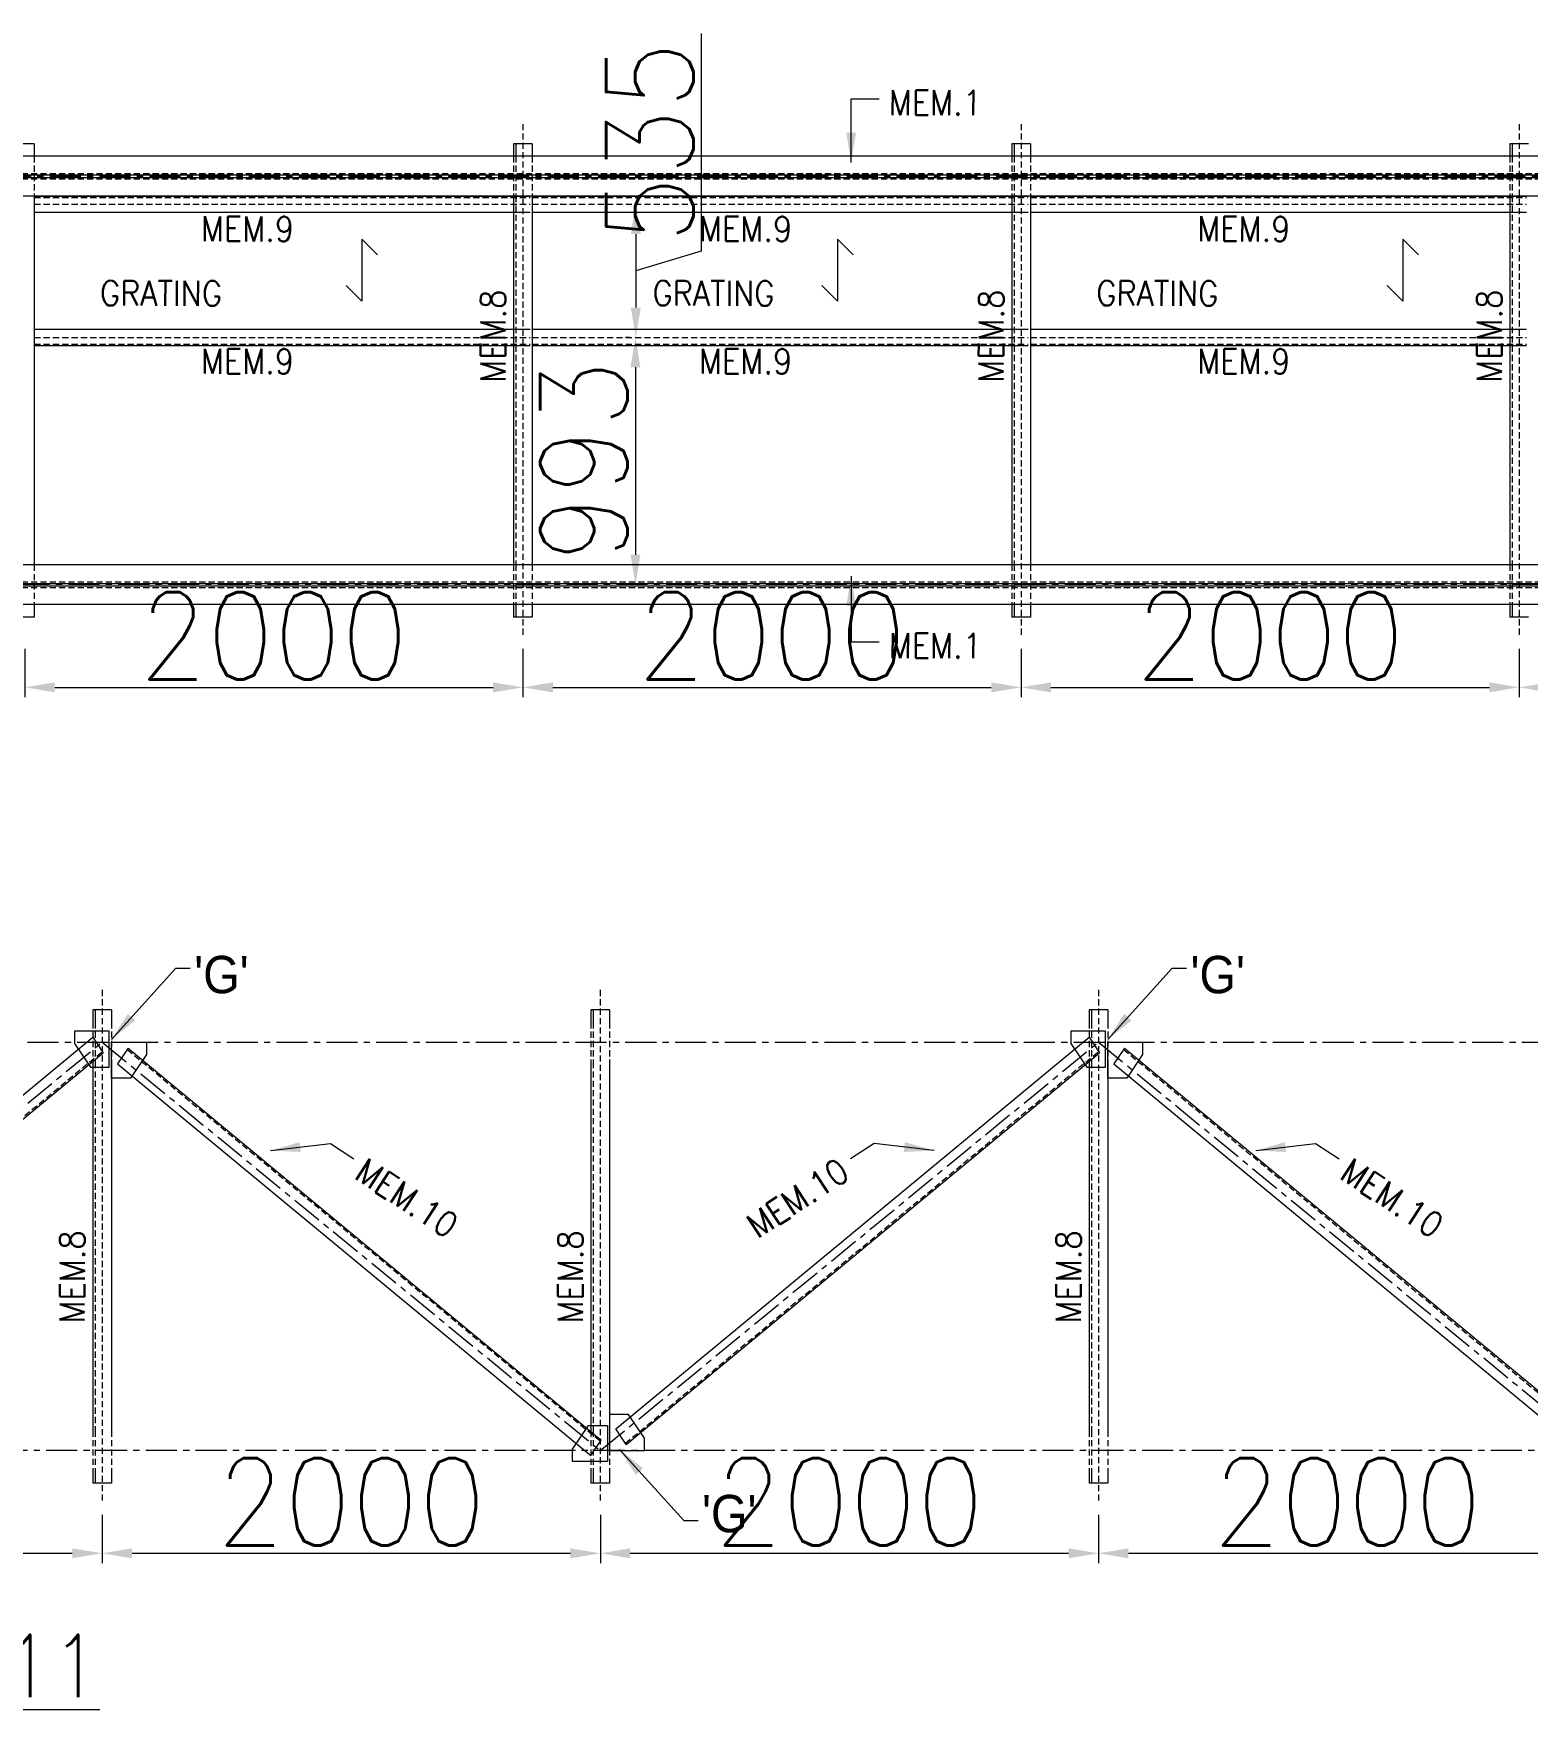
# Model space of a CAD drawing. Header units: millimetres. Extents: x 0 to 1124626, y -157535 to 82123.
# Drawn here: x 510300 to 516298, y 44617 to 51345 of the extents above; entities that cross this region are included whole.
import ezdxf

# ---------------------------------------------------------------- set-up
doc = ezdxf.new("R2010")
doc.units = ezdxf.units.MM
doc.header["$MEASUREMENT"] = 0
doc.linetypes.add('CENTER', pattern=[2, 1.25, -0.25, 0.25, -0.25])
doc.linetypes.add('HIDDEN', pattern=[0.375, 0.25, -0.125])
for name, color, linetype, lineweight in [('CN', 253, 'Continuous', 15), ('Dim', 6, 'Continuous', 13), ('structure', 183, 'Continuous', 15), ('Text', 7, 'Continuous', 15), ('TEXT-4', 2, 'Continuous', 25), ('TITLE TEXT', 50, 'Continuous', 18)]:
    doc.layers.add(name, color=color, linetype=linetype, lineweight=lineweight)
doc.styles.add('style1', font='romans.shx', dxfattribs={"width": 0.9, "height": 300})
doc.dimstyles.new('Copy of DIM-1', dxfattribs={"dimscale": 40, "dimtxt": 125, "dimasz": 3, "dimexe": 1, "dimexo": 1.2, "dimgap": 0.8, "dimtad": 1, "dimdec": 0, "dimzin": 1, "dimdsep": 46, "dimtxsty": 'style1', "dimcen": 2, "dimclrd": 8, "dimclre": 8, "dimclrt": 7, "dimadec": 0, "dimazin": 0, "dimtfac": 1, "dimtdec": 0, "dimtofl": 0, "dimtmove": 1, "dimatfit": 3, "dimfxl": 1, "dimtolj": 1, "dimtzin": 0, "dimlwd": 9, "dimlwe": 9, "dimarcsym": 1})

# ---------------------------------------------------------------- blocks, each defined once
blk = doc.blocks.new('*D800')
at = {"layer": 'DEFPOINTS', "color": 0, "ltscale": 20, "transparency": 16777216}
for p in [(508575.2, 45446.7), (510575.2, 45446.7), (510575.2, 45243.6)]:
    blk.add_point(p, dxfattribs=at)
at = {"layer": 'Dim', "color": 8, "lineweight": 9, "ltscale": 20, "transparency": 16777216}
for p, q in [((508575.2, 45398.7), (508575.2, 45203.6)), ((510575.2, 45398.7), (510575.2, 45203.6)), ((508695.2, 45243.6), (510455.2, 45243.6))]:
    blk.add_line(p, q, dxfattribs=at)
at = {"layer": 'Dim', "color": 8, "ltscale": 20, "transparency": 16777216}
for points in [[(508695.2, 45263.6), (508695.2, 45223.6), (508575.2, 45243.6)], [(510455.2, 45223.6), (510455.2, 45263.6), (510575.2, 45243.6)]]:
    blk.add_solid(points, dxfattribs=at)
at = {"layer": 'Dim', "color": 7, "ltscale": 20, "transparency": 16777216, "insert": (509575.2, 45450.6), "char_height": 350, "attachment_point": 5, "style": 'style1'}
blk.add_mtext('\\A1;2000', dxfattribs=at)
blk = doc.blocks.new('*D801')
at = {"layer": 'DEFPOINTS', "color": 0, "ltscale": 20, "transparency": 16777216}
for p in [(510575.2, 45446.7), (512575.2, 45446.7), (512575.2, 45243.6)]:
    blk.add_point(p, dxfattribs=at)
at = {"layer": 'Dim', "color": 8, "lineweight": 9, "ltscale": 20, "transparency": 16777216}
for p, q in [((510575.2, 45398.7), (510575.2, 45203.6)), ((512575.2, 45398.7), (512575.2, 45203.6)), ((510695.2, 45243.6), (512455.2, 45243.6))]:
    blk.add_line(p, q, dxfattribs=at)
at = {"layer": 'Dim', "color": 8, "ltscale": 20, "transparency": 16777216}
for points in [[(510695.2, 45263.6), (510695.2, 45223.6), (510575.2, 45243.6)], [(512455.2, 45223.6), (512455.2, 45263.6), (512575.2, 45243.6)]]:
    blk.add_solid(points, dxfattribs=at)
at = {"layer": 'Dim', "color": 7, "ltscale": 20, "transparency": 16777216, "insert": (511575.2, 45450.6), "char_height": 350, "attachment_point": 5, "style": 'style1'}
blk.add_mtext('\\A1;2000', dxfattribs=at)
blk = doc.blocks.new('*D802')
at = {"layer": 'DEFPOINTS', "color": 0, "ltscale": 20, "transparency": 16777216}
for p in [(512575.2, 45446.7), (514575.2, 45446.7), (514575.2, 45243.6)]:
    blk.add_point(p, dxfattribs=at)
at = {"layer": 'Dim', "color": 8, "lineweight": 9, "ltscale": 20, "transparency": 16777216}
for p, q in [((512575.2, 45398.7), (512575.2, 45203.6)), ((514575.2, 45398.7), (514575.2, 45203.6)), ((512695.2, 45243.6), (514455.2, 45243.6))]:
    blk.add_line(p, q, dxfattribs=at)
at = {"layer": 'Dim', "color": 8, "ltscale": 20, "transparency": 16777216}
for points in [[(512695.2, 45263.6), (512695.2, 45223.6), (512575.2, 45243.6)], [(514455.2, 45223.6), (514455.2, 45263.6), (514575.2, 45243.6)]]:
    blk.add_solid(points, dxfattribs=at)
at = {"layer": 'Dim', "color": 7, "ltscale": 20, "transparency": 16777216, "insert": (513575.2, 45450.6), "char_height": 350, "attachment_point": 5, "style": 'style1'}
blk.add_mtext('\\A1;2000', dxfattribs=at)
blk = doc.blocks.new('*D803')
at = {"layer": 'DEFPOINTS', "color": 0, "ltscale": 20, "transparency": 16777216}
for p in [(514575.2, 45446.7), (516575.2, 45446.7), (516575.2, 45243.6)]:
    blk.add_point(p, dxfattribs=at)
at = {"layer": 'Dim', "color": 8, "lineweight": 9, "ltscale": 20, "transparency": 16777216}
for p, q in [((514575.2, 45398.7), (514575.2, 45203.6)), ((516575.2, 45398.7), (516575.2, 45203.6)), ((514695.2, 45243.6), (516455.2, 45243.6))]:
    blk.add_line(p, q, dxfattribs=at)
at = {"layer": 'Dim', "color": 8, "ltscale": 20, "transparency": 16777216}
for points in [[(514695.2, 45263.6), (514695.2, 45223.6), (514575.2, 45243.6)], [(516455.2, 45223.6), (516455.2, 45263.6), (516575.2, 45243.6)]]:
    blk.add_solid(points, dxfattribs=at)
at = {"layer": 'Dim', "color": 7, "ltscale": 20, "transparency": 16777216, "insert": (515575.2, 45450.6), "char_height": 350, "attachment_point": 5, "style": 'style1'}
blk.add_mtext('\\A1;2000', dxfattribs=at)
blk = doc.blocks.new('*D819')
at = {"layer": 'DEFPOINTS', "color": 0, "ltscale": 20, "transparency": 16777216}
for p in [(510264.5, 48922.9), (512264.5, 48922.9), (512264.5, 48719.8)]:
    blk.add_point(p, dxfattribs=at)
at = {"layer": 'Dim', "color": 8, "lineweight": 9, "ltscale": 20, "transparency": 16777216}
for p, q in [((510264.5, 48874.9), (510264.5, 48679.8)), ((512264.5, 48874.9), (512264.5, 48679.8)), ((510384.5, 48719.8), (512144.5, 48719.8))]:
    blk.add_line(p, q, dxfattribs=at)
at = {"layer": 'Dim', "color": 8, "ltscale": 20, "transparency": 16777216}
for points in [[(510384.5, 48739.8), (510384.5, 48699.8), (510264.5, 48719.8)], [(512144.5, 48699.8), (512144.5, 48739.8), (512264.5, 48719.8)]]:
    blk.add_solid(points, dxfattribs=at)
at = {"layer": 'Dim', "color": 7, "ltscale": 20, "transparency": 16777216, "insert": (511264.5, 48926.8), "char_height": 350, "attachment_point": 5, "style": 'style1'}
blk.add_mtext('\\A1;2000', dxfattribs=at)
blk = doc.blocks.new('*D820')
at = {"layer": 'DEFPOINTS', "color": 0, "ltscale": 20, "transparency": 16777216}
for p in [(512264.5, 48922.9), (514264.5, 48922.9), (514264.5, 48719.8)]:
    blk.add_point(p, dxfattribs=at)
at = {"layer": 'Dim', "color": 8, "lineweight": 9, "ltscale": 20, "transparency": 16777216}
for p, q in [((512264.5, 48874.9), (512264.5, 48679.8)), ((514264.5, 48874.9), (514264.5, 48679.8)), ((512384.5, 48719.8), (514144.5, 48719.8))]:
    blk.add_line(p, q, dxfattribs=at)
at = {"layer": 'Dim', "color": 8, "ltscale": 20, "transparency": 16777216}
for points in [[(512384.5, 48739.8), (512384.5, 48699.8), (512264.5, 48719.8)], [(514144.5, 48699.8), (514144.5, 48739.8), (514264.5, 48719.8)]]:
    blk.add_solid(points, dxfattribs=at)
at = {"layer": 'Dim', "color": 7, "ltscale": 20, "transparency": 16777216, "insert": (513264.5, 48926.8), "char_height": 350, "attachment_point": 5, "style": 'style1'}
blk.add_mtext('\\A1;2000', dxfattribs=at)
blk = doc.blocks.new('*D821')
at = {"layer": 'DEFPOINTS', "color": 0, "ltscale": 20, "transparency": 16777216}
for p in [(514264.5, 48922.9), (516264.5, 48922.9), (516264.5, 48719.8)]:
    blk.add_point(p, dxfattribs=at)
at = {"layer": 'Dim', "color": 8, "lineweight": 9, "ltscale": 20, "transparency": 16777216}
for p, q in [((514264.5, 48874.9), (514264.5, 48679.8)), ((516264.5, 48874.9), (516264.5, 48679.8)), ((514384.5, 48719.8), (516144.5, 48719.8))]:
    blk.add_line(p, q, dxfattribs=at)
at = {"layer": 'Dim', "color": 8, "ltscale": 20, "transparency": 16777216}
for points in [[(514384.5, 48739.8), (514384.5, 48699.8), (514264.5, 48719.8)], [(516144.5, 48699.8), (516144.5, 48739.8), (516264.5, 48719.8)]]:
    blk.add_solid(points, dxfattribs=at)
at = {"layer": 'Dim', "color": 7, "ltscale": 20, "transparency": 16777216, "insert": (515264.5, 48926.8), "char_height": 350, "attachment_point": 5, "style": 'style1'}
blk.add_mtext('\\A1;2000', dxfattribs=at)
blk = doc.blocks.new('*D822')
at = {"layer": 'DEFPOINTS', "color": 0, "ltscale": 20, "transparency": 16777216}
for p in [(516264.5, 48922.9), (518264.5, 48922.9), (518264.5, 48719.8)]:
    blk.add_point(p, dxfattribs=at)
at = {"layer": 'Dim', "color": 8, "lineweight": 9, "ltscale": 20, "transparency": 16777216}
for p, q in [((516264.5, 48874.9), (516264.5, 48679.8)), ((518264.5, 48874.9), (518264.5, 48679.8)), ((516384.5, 48719.8), (518144.5, 48719.8))]:
    blk.add_line(p, q, dxfattribs=at)
at = {"layer": 'Dim', "color": 8, "ltscale": 20, "transparency": 16777216}
for points in [[(516384.5, 48739.8), (516384.5, 48699.8), (516264.5, 48719.8)], [(518144.5, 48699.8), (518144.5, 48739.8), (518264.5, 48719.8)]]:
    blk.add_solid(points, dxfattribs=at)
at = {"layer": 'Dim', "color": 7, "ltscale": 20, "transparency": 16777216, "insert": (517264.5, 48926.8), "char_height": 350, "attachment_point": 5, "style": 'style1'}
blk.add_mtext('\\A1;2000', dxfattribs=at)
blk = doc.blocks.new('*D847')
at = {"layer": 'DEFPOINTS', "color": 0, "ltscale": 20, "transparency": 16777216}
for p in [(512705.7, 50659.6), (512705.7, 50124.6), (512717.6, 50124.6)]:
    blk.add_point(p, dxfattribs=at)
at = {"layer": 'Dim', "color": 8, "lineweight": 9, "ltscale": 20, "transparency": 16777216}
for p, q in [((512980.6, 51344.5), (512980.6, 50471)), ((512753.7, 50659.6), (512757.6, 50659.6)), ((512717.6, 50539.6), (512717.6, 50244.6)), ((512980.6, 50471), (512717.6, 50392.1)), ((512753.7, 50124.6), (512757.6, 50124.6))]:
    blk.add_line(p, q, dxfattribs=at)
at = {"layer": 'Dim', "color": 8, "ltscale": 20, "transparency": 16777216}
for points in [[(512737.6, 50539.6), (512697.6, 50539.6), (512717.6, 50659.6)], [(512697.6, 50244.6), (512737.6, 50244.6), (512717.6, 50124.6)]]:
    blk.add_solid(points, dxfattribs=at)
at = {"layer": 'Dim', "color": 7, "ltscale": 20, "transparency": 16777216, "insert": (512773.6, 50907.7), "char_height": 350, "attachment_point": 5, "rotation": 90, "style": 'style1'}
blk.add_mtext('\\A1;535', dxfattribs=at)
blk = doc.blocks.new('*D848')
at = {"layer": 'DEFPOINTS', "color": 0, "ltscale": 20, "transparency": 16777216}
for p in [(512740, 50124.6), (512716.3, 49132.1), (512740, 49132.1)]:
    blk.add_point(p, dxfattribs=at)
at = {"layer": 'Dim', "color": 8, "lineweight": 9, "ltscale": 20, "transparency": 16777216}
for p, q in [((512692, 50124.6), (512676.3, 50124.6)), ((512716.3, 50004.6), (512716.3, 49252.1)), ((512692, 49132.1), (512676.3, 49132.1))]:
    blk.add_line(p, q, dxfattribs=at)
at = {"layer": 'Dim', "color": 8, "ltscale": 20, "transparency": 16777216}
for points in [[(512736.3, 50004.6), (512696.3, 50004.6), (512716.3, 50124.6)], [(512696.3, 49252.1), (512736.3, 49252.1), (512716.3, 49132.1)]]:
    blk.add_solid(points, dxfattribs=at)
at = {"layer": 'Dim', "color": 7, "ltscale": 20, "transparency": 16777216, "insert": (512509.3, 49628.3), "char_height": 350, "attachment_point": 5, "rotation": 90, "style": 'style1'}
blk.add_mtext('\\A1;993', dxfattribs=at)

msp = doc.modelspace()

# ---------------------------------------------------------------- linework, layer by layer
at = {"layer": 'CN', "linetype": 'HIDDEN', "ltscale": 100}
for p, q in [((512264.5323, 50981.2178), (512264.5323, 48922.9247)), ((514264.5323, 50981.2178), (514264.5323, 48922.9247)), ((516264.5323, 50981.2178), (516264.5323, 48922.9247)), ((497164.5323, 50783.0712), (523364.5323, 50783.0712)), ((497164.5323, 50761.0712), (523364.5323, 50761.0712)), ((510302.0323, 50659.5712), (512293.0323, 50659.5712)), ((512302.0323, 50659.5712), (514293.0323, 50659.5712)), ((514302.0323, 50659.5712), (516293.0323, 50659.5712)), ((510302.0323, 50124.5712), (512293.0323, 50124.5712)), ((512302.0323, 50124.5712), (514293.0323, 50124.5712)), ((514302.0323, 50124.5712), (516293.0323, 50124.5712)), ((497164.5323, 49143.0712), (523364.5323, 49143.0712)), ((497164.5323, 49121.0712), (523364.5323, 49121.0712)), ((510575.1642, 47505.012), (510575.1642, 45446.7189)), ((512575.1642, 47505.012), (512575.1642, 45446.7189)), ((514575.1642, 47505.012), (514575.1642, 45446.7189))]:
    msp.add_line(p, q, dxfattribs=at)
at = {"layer": 'CN', "linetype": 'CENTER', "ltscale": 100}
for p, q in [((496964.5323, 50772.0712), (523564.5323, 50772.0712)), ((523564.5323, 49132.0712), (496964.5323, 49132.0712)), ((497275.1642, 47295.8654), (523875.1642, 47295.8654)), ((508575.1642, 45655.8654), (510575.1642, 47295.8654)), ((510575.1642, 47295.8654), (512575.1642, 45655.8654)), ((512575.1642, 45655.8654), (514575.1642, 47295.8654)), ((514575.1642, 47295.8654), (516575.1642, 45655.8654)), ((523875.1642, 45655.8654), (497275.1642, 45655.8654))]:
    msp.add_line(p, q, dxfattribs=at)
at = {"layer": 'Dim', "color": 2, "linetype": 'HIDDEN', "ltscale": 100}
for p, q in [((510302.0323, 50852.0712), (510302.0323, 50692.0712)), ((512227.0323, 50852.0712), (512227.0323, 50692.0712)), ((512236.0323, 50852.0712), (512236.0323, 50692.0712)), ((512302.0323, 50852.0712), (512302.0323, 50692.0712)), ((514227.0323, 50852.0712), (514227.0323, 50692.0712)), ((514236.0323, 50852.0712), (514236.0323, 50692.0712)), ((514302.0323, 50852.0712), (514302.0323, 50692.0712)), ((516227.0323, 50852.0712), (516227.0323, 50692.0712)), ((516236.0323, 50852.0712), (516236.0323, 50692.0712)), ((510302.0323, 50686.0712), (512293.0323, 50686.0712)), ((512236.0323, 50692.0712), (512236.0323, 49212.0712)), ((512302.0323, 50686.0712), (514293.0323, 50686.0712)), ((514236.0323, 50692.0712), (514236.0323, 49212.0712)), ((514302.0323, 50686.0712), (516293.0323, 50686.0712)), ((516236.0323, 50692.0712), (516236.0323, 49212.0712)), ((510302.0323, 50098.0712), (512293.0323, 50098.0712)), ((512302.0323, 50098.0712), (514293.0323, 50098.0712)), ((514302.0323, 50098.0712), (516293.0323, 50098.0712)), ((510302.0323, 49212.0712), (510302.0323, 49052.0712)), ((512227.0323, 49212.0712), (512227.0323, 49052.0712)), ((512236.0323, 49212.0712), (512236.0323, 49052.0712)), ((512302.0323, 49212.0712), (512302.0323, 49052.0712)), ((514227.0323, 49212.0712), (514227.0323, 49052.0712)), ((514236.0323, 49212.0712), (514236.0323, 49052.0712)), ((514302.0323, 49212.0712), (514302.0323, 49052.0712)), ((516227.0323, 49212.0712), (516227.0323, 49052.0712)), ((516236.0323, 49212.0712), (516236.0323, 49052.0712)), ((510537.6642, 47375.8654), (510537.6642, 47215.8654)), ((510546.6642, 47375.8654), (510546.6642, 47215.8654)), ((510612.6642, 47375.8654), (510612.6642, 47215.8654)), ((512537.6642, 47375.8654), (512537.6642, 47215.8654)), ((512546.6642, 47375.8654), (512546.6642, 47215.8654)), ((512612.6642, 47375.8654), (512612.6642, 47215.8654)), ((514537.6642, 47375.8654), (514537.6642, 47215.8654)), ((514546.6642, 47375.8654), (514546.6642, 47215.8654)), ((514612.6642, 47375.8654), (514612.6642, 47215.8654)), ((508675.7746, 45685.3578), (510575.6206, 47258.2546)), ((510675.7746, 47266.3731), (512575.6206, 45693.4763)), ((512675.7746, 45685.3578), (514575.6206, 47258.2546)), ((514675.7746, 47266.3731), (516575.6206, 45693.4763)), ((510546.6642, 47215.8654), (510546.6642, 45735.8654)), ((512546.6642, 47215.8654), (512546.6642, 45735.8654)), ((514546.6642, 47215.8654), (514546.6642, 45735.8654)), ((510537.6642, 45735.8654), (510537.6642, 45575.8654)), ((510546.6642, 45735.8654), (510546.6642, 45575.8654)), ((510612.6642, 45735.8654), (510612.6642, 45575.8654)), ((512537.6642, 45735.8654), (512537.6642, 45575.8654)), ((512546.6642, 45735.8654), (512546.6642, 45575.8654)), ((512612.6642, 45735.8654), (512612.6642, 45575.8654)), ((514537.6642, 45735.8654), (514537.6642, 45575.8654)), ((514546.6642, 45735.8654), (514546.6642, 45575.8654)), ((514612.6642, 45735.8654), (514612.6642, 45575.8654))]:
    msp.add_line(p, q, dxfattribs=at)
at = {"layer": 'Dim', "color": 2, "ltscale": 20}
for p, q in [((511617.7263, 50518.5475), (511617.7263, 50269.9981)), ((511680.8318, 50455.442), (511617.7263, 50518.5475)), ((513526.9549, 50518.5475), (513526.9549, 50269.9981)), ((513590.0604, 50455.442), (513526.9549, 50518.5475)), ((515797.1886, 50518.5475), (515797.1886, 50269.9981)), ((515860.2941, 50455.442), (515797.1886, 50518.5475)), ((511617.7263, 50269.9981), (511554.6208, 50333.1036)), ((513526.9549, 50269.9981), (513463.8494, 50333.1036)), ((515797.1886, 50269.9981), (515734.0831, 50333.1036))]:
    msp.add_line(p, q, dxfattribs=at)
at = {"layer": 'Dim', "ltscale": 20}
for points in [[(510463.7741, 47340.0854), (510463.7741, 47290.4469), (510527.7849, 47194.9084), (510603.6642, 47194.9084), (510603.6642, 47340.0854)], [(514463.7741, 47340.0854), (514463.7741, 47290.4469), (514527.7849, 47194.9084), (514603.6642, 47194.9084), (514603.6642, 47340.0854)], [(510752.5544, 47295.8654), (510752.5544, 47246.2269), (510688.5435, 47150.6884), (510612.6642, 47150.6884), (510612.6642, 47295.8654)], [(514752.5544, 47295.8654), (514752.5544, 47246.2269), (514688.5435, 47150.6884), (514612.6642, 47150.6884), (514612.6642, 47295.8654)], [(512463.7741, 45611.6454), (512463.7741, 45661.284), (512527.7849, 45756.8225), (512603.6642, 45756.8225), (512603.6642, 45611.6454)], [(512752.5544, 45655.8654), (512752.5544, 45705.504), (512688.5435, 45801.0425), (512612.6642, 45801.0425), (512612.6642, 45655.8654)]]:
    msp.add_lwpolyline(points, close=True, dxfattribs=at)
at = {"layer": 'structure', "color": 2, "ltscale": 20}
for p, q in [((510302.0323, 50902.0712), (510227.0323, 50902.0712)), ((510302.0323, 50902.0712), (510302.0323, 50852.0712)), ((512227.0323, 50902.0712), (512227.0323, 50852.0712)), ((512302.0323, 50902.0712), (512227.0323, 50902.0712)), ((512236.0323, 50902.0712), (512236.0323, 50852.0712)), ((512302.0323, 50902.0712), (512302.0323, 50852.0712)), ((514227.0323, 50902.0712), (514227.0323, 50852.0712)), ((514302.0323, 50902.0712), (514227.0323, 50902.0712)), ((514236.0323, 50902.0712), (514236.0323, 50852.0712)), ((514302.0323, 50902.0712), (514302.0323, 50852.0712)), ((516227.0323, 50902.0712), (516227.0323, 50852.0712)), ((516302.0323, 50902.0712), (516227.0323, 50902.0712)), ((516236.0323, 50902.0712), (516236.0323, 50852.0712)), ((510302.0323, 50692.0712), (510302.0323, 49212.0712)), ((510302.0323, 50692.0712), (512293.0323, 50692.0712)), ((512227.0323, 50692.0712), (512227.0323, 49212.0712)), ((512302.0323, 50692.0712), (512302.0323, 49212.0712)), ((512302.0323, 50692.0712), (514293.0323, 50692.0712)), ((514227.0323, 50692.0712), (514227.0323, 49212.0712)), ((514302.0323, 50692.0712), (514302.0323, 49212.0712)), ((514302.0323, 50692.0712), (516293.0323, 50692.0712)), ((516227.0323, 50692.0712), (516227.0323, 49212.0712)), ((510302.0323, 50627.0712), (512293.0323, 50627.0712)), ((512302.0323, 50627.0712), (514293.0323, 50627.0712)), ((514302.0323, 50627.0712), (516293.0323, 50627.0712)), ((510302.0323, 50157.0712), (512293.0323, 50157.0712)), ((512302.0323, 50157.0712), (514293.0323, 50157.0712)), ((514302.0323, 50157.0712), (516293.0323, 50157.0712)), ((510302.0323, 50092.0712), (512293.0323, 50092.0712)), ((512302.0323, 50092.0712), (514293.0323, 50092.0712)), ((514302.0323, 50092.0712), (516293.0323, 50092.0712)), ((510302.0323, 49052.0712), (510302.0323, 49002.0712)), ((512227.0323, 49052.0712), (512227.0323, 49002.0712)), ((512236.0323, 49052.0712), (512236.0323, 49002.0712)), ((512302.0323, 49052.0712), (512302.0323, 49002.0712)), ((514227.0323, 49052.0712), (514227.0323, 49002.0712)), ((514236.0323, 49052.0712), (514236.0323, 49002.0712)), ((514302.0323, 49052.0712), (514302.0323, 49002.0712)), ((516227.0323, 49052.0712), (516227.0323, 49002.0712)), ((516236.0323, 49052.0712), (516236.0323, 49002.0712)), ((510302.0323, 49002.0712), (510227.0323, 49002.0712)), ((512302.0323, 49002.0712), (512227.0323, 49002.0712)), ((514302.0323, 49002.0712), (514227.0323, 49002.0712)), ((516302.0323, 49002.0712), (516227.0323, 49002.0712)), ((510537.6642, 47425.8654), (510537.6642, 47375.8654)), ((510612.6642, 47425.8654), (510537.6642, 47425.8654)), ((510546.6642, 47425.8654), (510546.6642, 47375.8654)), ((510612.6642, 47425.8654), (510612.6642, 47375.8654)), ((512537.6642, 47425.8654), (512537.6642, 47375.8654)), ((512612.6642, 47425.8654), (512537.6642, 47425.8654)), ((512546.6642, 47425.8654), (512546.6642, 47375.8654)), ((512612.6642, 47425.8654), (512612.6642, 47375.8654)), ((514537.6642, 47425.8654), (514537.6642, 47375.8654)), ((514612.6642, 47425.8654), (514537.6642, 47425.8654)), ((514546.6642, 47425.8654), (514546.6642, 47375.8654)), ((514612.6642, 47425.8654), (514612.6642, 47375.8654)), ((508637.3681, 45742.6809), (510537.6642, 47315.8793)), ((510537.2141, 47315.5777), (510578.9603, 47253.27)), ((512637.3681, 45742.6809), (514537.6642, 47315.8793)), ((514537.2141, 47315.5777), (514578.9603, 47253.27)), ((508679.1143, 45680.3732), (510578.9603, 47253.27)), ((510679.1143, 47271.3577), (510637.3681, 47209.05)), ((510679.1143, 47271.3577), (512578.9603, 45698.4609)), ((512679.1143, 45680.3732), (514578.9603, 47253.27)), ((514679.1143, 47271.3577), (514637.3681, 47209.05)), ((514679.1143, 47271.3577), (516578.9603, 45698.4609)), ((510537.6642, 47215.8654), (510537.6642, 45735.8654)), ((510612.6642, 47215.8654), (510612.6642, 45735.8654)), ((510637.3681, 47209.05), (512537.6642, 45635.8516)), ((512537.6642, 47215.8654), (512537.6642, 45735.8654)), ((512612.6642, 47215.8654), (512612.6642, 45735.8654)), ((514537.6642, 47215.8654), (514537.6642, 45735.8654)), ((514612.6642, 47215.8654), (514612.6642, 45735.8654)), ((514637.3681, 47209.05), (516537.6642, 45635.8516)), ((512537.2141, 45636.1532), (512578.9603, 45698.4609)), ((512679.1143, 45680.3732), (512637.3681, 45742.6809)), ((510537.6642, 45575.8654), (510537.6642, 45525.8654)), ((510546.6642, 45575.8654), (510546.6642, 45525.8654)), ((510612.6642, 45575.8654), (510612.6642, 45525.8654)), ((512537.6642, 45575.8654), (512537.6642, 45525.8654)), ((512546.6642, 45575.8654), (512546.6642, 45525.8654)), ((512612.6642, 45575.8654), (512612.6642, 45525.8654)), ((514537.6642, 45575.8654), (514537.6642, 45525.8654)), ((514546.6642, 45575.8654), (514546.6642, 45525.8654)), ((514612.6642, 45575.8654), (514612.6642, 45525.8654)), ((510612.6642, 45525.8654), (510537.6642, 45525.8654)), ((512612.6642, 45525.8654), (512537.6642, 45525.8654)), ((514612.6642, 45525.8654), (514537.6642, 45525.8654))]:
    msp.add_line(p, q, dxfattribs=at)
at = {"layer": 'structure', "ltscale": 20}
for points in [[(497164.5323, 50777.0712), (523364.5323, 50777.0712), (523364.5323, 50852.0712), (497164.5323, 50852.0712)], [(497164.5323, 50767.0712), (523364.5323, 50767.0712), (523364.5323, 50692.0712), (497164.5323, 50692.0712)], [(497164.5323, 49137.0712), (523364.5323, 49137.0712), (523364.5323, 49212.0712), (497164.5323, 49212.0712)], [(497164.5323, 49127.0712), (523364.5323, 49127.0712), (523364.5323, 49052.0712), (497164.5323, 49052.0712)]]:
    msp.add_lwpolyline(points, close=True, dxfattribs=at)

# ---------------------------------------------------------------- texts
at = {"layer": 'Text', "ltscale": 20, "char_height": 100, "style": 'style1'}
for s, insert, width, attachment_point, rotation in [('MEM.1', (513733.4909, 51117.2484), 1218.023492, 1, 359.8539997), ('MEM.9', (510971.6988, 50610.7902), 1218.023492, 1, 359.82648199), ('MEM.9', (512971.6988, 50610.7902), 1218.023492, 1, 359.82648199), ('MEM.9', (514971.6988, 50610.7902), 1218.023492, 1, 359.82648199), ('GRATING', (510566.6924, 50352.5456), 1218.023492, 1, 359.82648199), ('GRATING', (512784.8798, 50352.5456), 1218.023492, 1, 359.82648199), ('GRATING', (514566.6924, 50352.5456), 1218.023492, 1, 359.82648199), ('MEM.8', (512093.761, 49942.3538), 1218.023492, 1, 89.82648199), ('MEM.8', (514093.761, 49942.3538), 1218.023492, 1, 89.82648199), ('MEM.8', (516093.761, 49942.3538), 1218.023492, 1, 89.82648199), ('MEM.9', (510971.6988, 50079.2422), 1218.023492, 1, 359.82648199), ('MEM.9', (512971.6988, 50079.2422), 1218.023492, 1, 359.82648199), ('MEM.9', (514971.6988, 50079.2422), 1218.023492, 1, 359.82648199), ('MEM.1', (513733.4909, 48937.3792), 1218.023492, 1, 359.8539997), ('MEM.10', (511637.3056, 46835.4294), 1218.023492, 1, 326.69916301), ('MEM.10', (515593.0596, 46835.4294), 1218.023492, 1, 326.69916301), ('MEM.10', (513528.4372, 46835.4294), 1218.023492, 3, 33.30083699), ('MEM.8', (510404.393, 46166.148), 1518.022116, 1, 89.82648199), ('MEM.8', (512404.393, 46166.148), 1518.022116, 1, 89.82648199), ('MEM.8', (514404.393, 46166.148), 1518.022116, 1, 89.82648199)]:
    msp.add_mtext(s, dxfattribs=dict(at, insert=insert, width=width, attachment_point=attachment_point, rotation=rotation))
at = {"layer": 'TEXT-4', "ltscale": 20, "char_height": 150, "width": 111.984005, "style": 'style1'}
for insert, attachment_point in [((510944.6239, 47641.8309), 1), ((514944.6239, 47641.8309), 1), ((512983.4779, 45325.9), 7)]:
    msp.add_mtext("{\\fArial|b0|i0|c0|p34;'G'}", dxfattribs=dict(at, insert=insert, attachment_point=attachment_point))
at = {"layer": 'TITLE TEXT', "ltscale": 20, "insert": (506177.9227, 44916.725), "char_height": 250, "width": 8570.669872, "attachment_point": 1, "style": 'style1'}
msp.add_mtext('{\\LBOTTOM PLAN AT RL=39.711}', dxfattribs=at)

# ---------------------------------------------------------------- dimensions: what is measured, and where the dimension line sits
at = {"layer": 'Dim', "ltscale": 20}
for base, p1, p2, picture, middle in [((512717.5532, 50124.5712), (512705.7413, 50659.5712), (512705.7413, 50124.5712), '*D847', (512773.5532, 50502.9713)), ((512716.2745668549, 49132.0712368326), (512740.0099779964, 50124.5712368327), (512740.0099779964, 49132.0712368326), '*D848', (512509.2745668549, 49628.3212368326))]:
    dim = msp.add_linear_dim(base=base, p1=p1, p2=p2, angle=90, dimstyle='Copy of DIM-1', dxfattribs=at)
    dim.commit()
    dim.dimension.update_dxf_attribs({"geometry": picture, "text_midpoint": middle})
for base, p1, p2, picture, middle in [((512264.5323, 48719.8181), (510264.5323, 48922.9247), (512264.5323, 48922.9247), '*D819', (511264.5323, 48926.8181)), ((514264.5323, 48719.8181), (512264.5323, 48922.9247), (514264.5323, 48922.9247), '*D820', (513264.5323, 48926.8181)), ((516264.5323, 48719.8181), (514264.5323, 48922.9247), (516264.5323, 48922.9247), '*D821', (515264.5323, 48926.8181)), ((518264.5323, 48719.8181), (516264.5323, 48922.9247), (518264.5323, 48922.9247), '*D822', (517264.5323, 48926.8181)), ((510575.1642, 45243.6123), (508575.1642, 45446.7189), (510575.1642, 45446.7189), '*D800', (509575.1642, 45450.6123)), ((512575.1642, 45243.6123), (510575.1642, 45446.7189), (512575.1642, 45446.7189), '*D801', (511575.1642, 45450.6123)), ((514575.1642, 45243.6123), (512575.1642, 45446.7189), (514575.1642, 45446.7189), '*D802', (513575.1642, 45450.6123)), ((516575.1642, 45243.6123), (514575.1642, 45446.7189), (516575.1642, 45446.7189), '*D803', (515575.1642, 45450.6123))]:
    dim = msp.add_linear_dim(base=base, p1=p1, p2=p2, dimstyle='Copy of DIM-1', dxfattribs=at)
    dim.commit()
    dim.dimension.update_dxf_attribs({"geometry": picture, "text_midpoint": middle})

# ---------------------------------------------------------------- leaders
for points, override in [([(513582.1267, 50826.7256), (513582.1267, 51082.0421), (513695.1657, 51082.0421)], {"dimtxt": 125, "dimasz": 3, "dimtad": 0}), ([(513582.1267, 49166.7499), (513582.1267, 48902.1729), (513695.1657, 48902.1729)], {"dimtxt": 125, "dimasz": 3, "dimtad": 0}), ([(510612.6642, 47306.8654), (510871.043, 47592.5057), (510928.7795, 47592.5057)], {"dimtxt": 125, "dimasz": 3, "dimgap": 0.8, "dimtad": 0}), ([(514612.6642, 47306.8654), (514871.043, 47592.5057), (514928.7795, 47592.5057)], {"dimtxt": 125, "dimasz": 3, "dimgap": 0.8, "dimtad": 0}), ([(511250.8455, 46860.2767), (511491.3297, 46888.7364), (511585.9654, 46826.915)], {"dimtxt": 125, "dimasz": 3, "dimtad": 0}), ([(513914.8974, 46860.2767), (513674.4132, 46888.7364), (513579.7774, 46826.915)], {"dimtxt": 125, "dimasz": 3, "dimtad": 0}), ([(515206.5994, 46860.2767), (515447.0836, 46888.7364), (515541.7194, 46826.915)], {"dimtxt": 125, "dimasz": 3, "dimtad": 0}), ([(512651.5183, 45660.8654), (512909.8971, 45375.2252), (512967.6336, 45375.2252)], {"dimtxt": 125, "dimasz": 3, "dimgap": 0.8, "dimtad": 0})]:
    msp.add_leader(points, dimstyle='Copy of DIM-1', override=override, dxfattribs=at)

doc.saveas('drawing.dxf')
